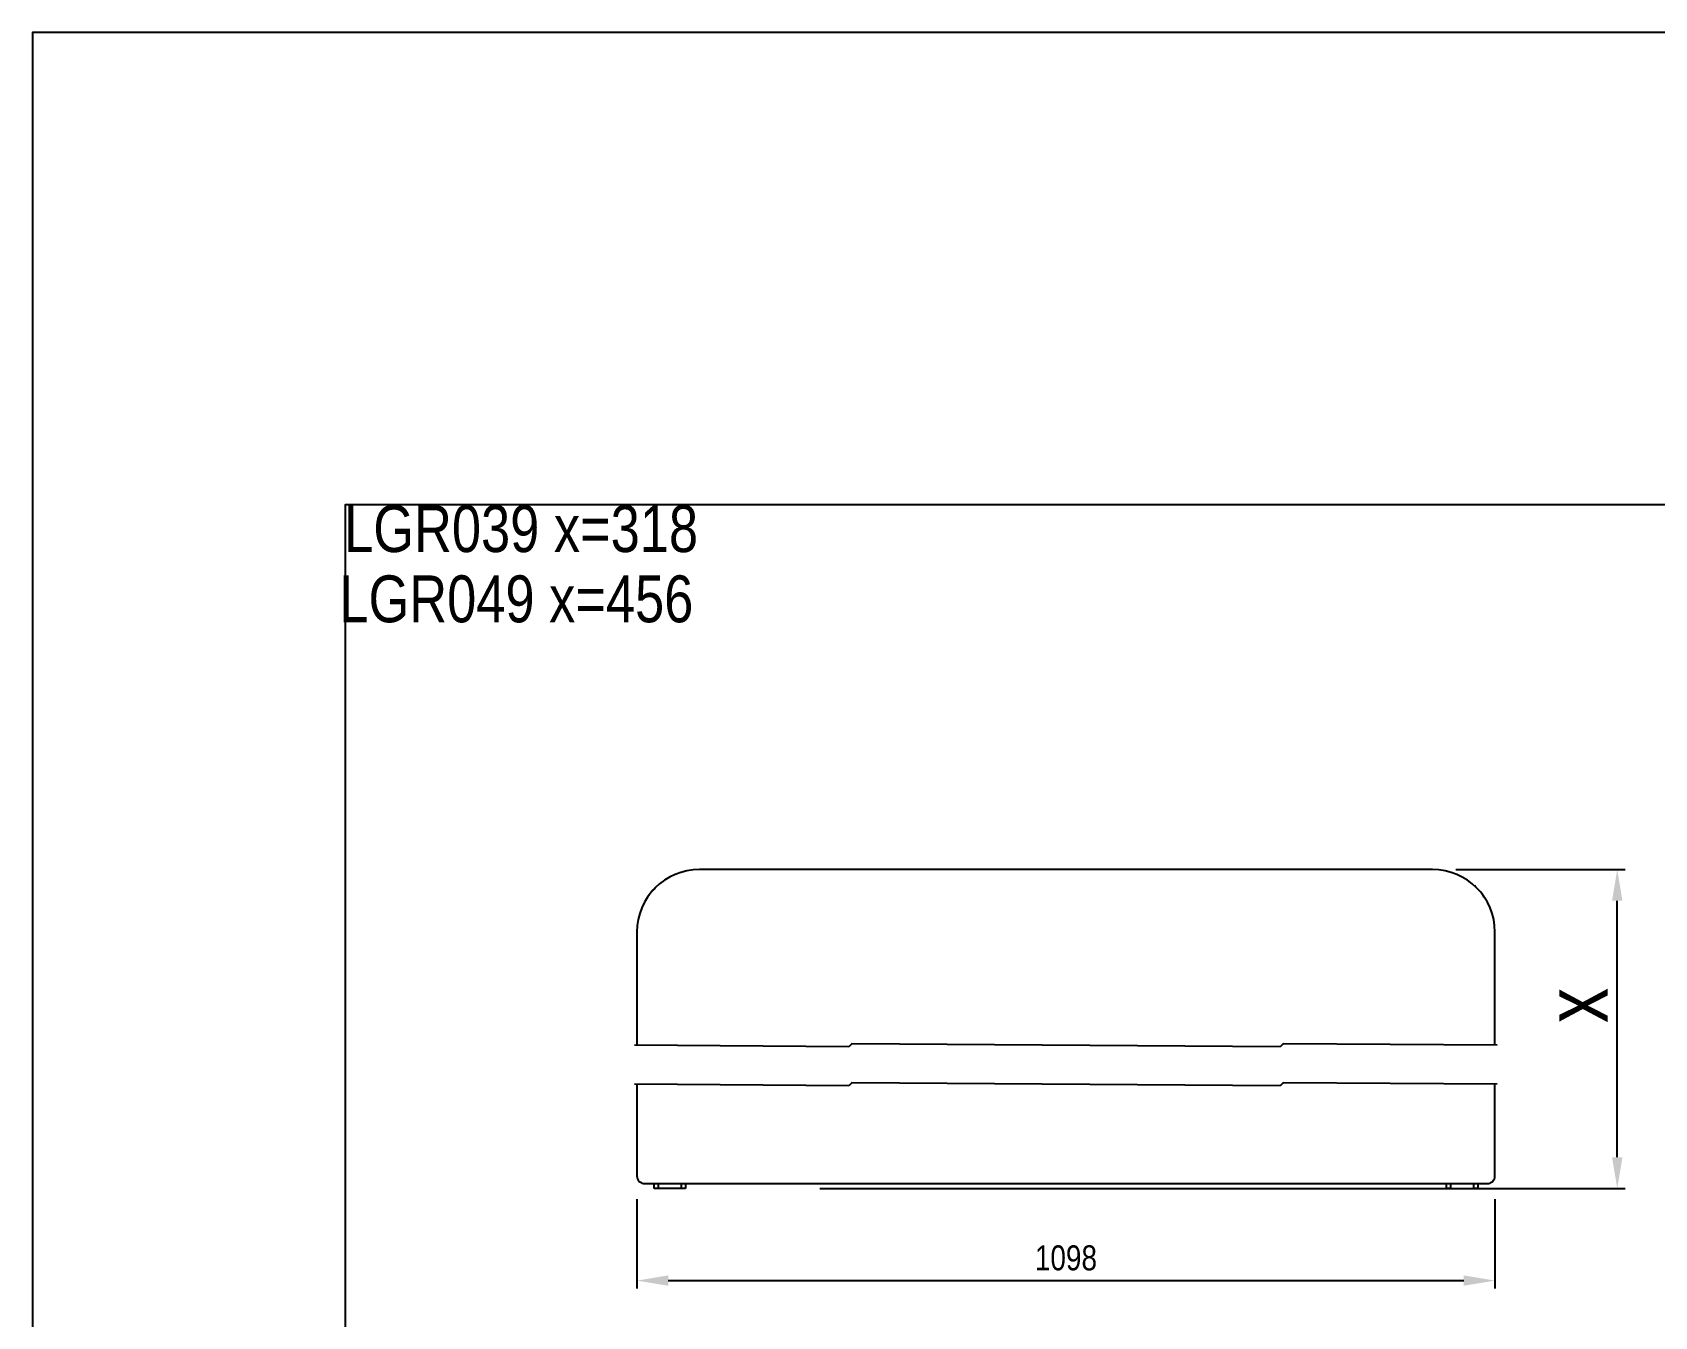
# Model space of a CAD drawing. Header units: millimetres. Extents: x 11004 to 16944, y 3285 to 7490.
# Drawn here: x 11004 to 13080, y 5846 to 7490 of the extents above; entities that cross this region are included whole.
import ezdxf

# ---------------------------------------------------------------- set-up
doc = ezdxf.new("R2010")
doc.units = ezdxf.units.MM
doc.header["$LTSCALE"] = 0.3
doc.layers.add('Nekreslit', color=6, linetype='Continuous', plot=False)
doc.styles.add('SEACAD_Arial', font='arial.ttf', dxfattribs={"width": 0.8})
doc.dimstyles.new('ISO-25', dxfattribs={"dimtxt": 1.6, "dimasz": 2, "dimexe": 0.5, "dimexo": 1.5, "dimtad": 1, "dimdec": 0, "dimtxsty": 'SEACAD_Arial', "dimcen": 2, "dimadec": 0, "dimazin": 0, "dimtfac": 1, "dimtdec": 0, "dimtmove": 0, "dimatfit": 3, "dimfxl": 1, "dimarcsym": 0})

# ---------------------------------------------------------------- blocks, each defined once
blk = doc.blocks.new('*D135')
at = {"color": 0, "lineweight": -2, "transparency": 16777216}
for p, q in [((11777.9, 5996.6), (11777.9, 5882.5)), ((12875.9, 5996.6), (12875.9, 5882.5)), ((11817.9, 5892.5), (12835.9, 5892.5))]:
    blk.add_line(p, q, dxfattribs=at)
at = {"color": 0, "transparency": 16777216}
for points in [[(11817.9, 5899.2), (11817.9, 5885.9), (11777.9, 5892.5)], [(12835.9, 5899.2), (12835.9, 5885.9), (12875.9, 5892.5)]]:
    blk.add_solid(points, dxfattribs=at)
at = {"layer": 'Defpoints', "color": 0, "transparency": 16777216}
for p in [(11777.9, 6026.6), (12875.9, 6026.6), (12875.9, 5892.5)]:
    blk.add_point(p, dxfattribs=at)
at = {"color": 0, "transparency": 16777216, "insert": (12326.9, 5921.4), "char_height": 32, "attachment_point": 5, "style": 'SEACAD_Arial'}
blk.add_mtext('1098', dxfattribs=at)
blk = doc.blocks.new('*D136')
at = {"color": 0, "lineweight": -2, "transparency": 16777216}
for p, q in [((12825.9, 6418.6), (13042.4, 6418.6)), ((13032.4, 6050.4), (13032.4, 6378.6)), ((12883.9, 6010.4), (13042.4, 6010.4))]:
    blk.add_line(p, q, dxfattribs=at)
at = {"color": 0, "transparency": 16777216}
for points in [[(13025.7, 6378.6), (13039, 6378.6), (13032.4, 6418.6)], [(13025.7, 6050.4), (13039, 6050.4), (13032.4, 6010.4)]]:
    blk.add_solid(points, dxfattribs=at)
at = {"layer": 'Defpoints', "color": 0, "transparency": 16777216}
for p in [(12795.9, 6418.6), (13032.4, 6418.6), (12853.9, 6010.4)]:
    blk.add_point(p, dxfattribs=at)
at = {"color": 0, "transparency": 16777216, "insert": (12979.9, 6244.6), "char_height": 32, "width": 33.283, "attachment_point": 5, "rotation": 90, "style": 'SEACAD_Arial'}
blk.add_mtext('{\\H2.5x;x}', dxfattribs=at)

msp = doc.modelspace()

# ---------------------------------------------------------------- linework, layer by layer
for p, q in [((12795.9, 6418.6), (11857.9, 6418.6)), ((11789.8, 6380.6), (11790, 6380.9)), ((12864, 6380.6), (12863.8, 6380.9)), ((11777.9, 6338.6), (11777.9, 6193.7)), ((12875.9, 6193.7), (12875.9, 6338.6)), ((12048.9, 6191.7), (11774.9, 6193.7)), ((12052.9, 6195.7), (12048.9, 6191.7)), ((12600.9, 6191.7), (12052.9, 6195.7)), ((12604.9, 6195.7), (12600.9, 6191.7)), ((12878.9, 6193.7), (12604.9, 6195.7)), ((12052.9, 6145.7), (12048.9, 6141.7)), ((12600.9, 6141.7), (12052.9, 6145.7)), ((12604.9, 6145.7), (12600.9, 6141.7)), ((12878.9, 6143.7), (12604.9, 6145.7)), ((12048.9, 6141.7), (11774.9, 6143.7)), ((11777.9, 6143.7), (11777.9, 6026.6)), ((12875.9, 6026.6), (12875.9, 6143.7)), ((11787.9, 6016.6), (12865.9, 6016.6)), ((11799.9, 6010.4), (11799.9, 6016.6)), ((11804.9, 6010.4), (11799.9, 6010.4)), ((11804.9, 6016.6), (11804.9, 6010.4)), ((11834.9, 6010.4), (11804.9, 6010.4)), ((11834.9, 6010.4), (11834.9, 6016.6)), ((11839.9, 6010.4), (11834.9, 6010.4)), ((11839.9, 6016.6), (11839.9, 6010.4)), ((12813.9, 6010.4), (12813.9, 6016.6)), ((12818.9, 6010.4), (12813.9, 6010.4)), ((12818.9, 6016.6), (12818.9, 6010.4)), ((12818.9, 6010.4), (12848.9, 6010.4)), ((12848.9, 6010.4), (12848.9, 6016.6)), ((12853.9, 6010.4), (12848.9, 6010.4)), ((12853.9, 6016.6), (12853.9, 6010.4))]:
    msp.add_line(p, q)
at = {"color": 7, "linetype": 'Continuous'}
msp.add_line((12011.9, 6010.4), (12963.9, 6010.4), dxfattribs=at)
for centre, radius, start, end in [((11857.9, 6338.6), 80, 90, 180), ((12795.9, 6338.6), 80, 0, 90), ((11857.8, 6338.5), 80, 131.9936, 147.9454), ((12796, 6338.5), 80, 32.0546, 48.0064), ((11787.9, 6026.6), 10, 180.0003, 269.9999), ((12865.9, 6026.6), 10, 270.0001, 359.9997)]:
    msp.add_arc(centre, radius, start, end)
at = {"layer": 'Nekreslit'}
for points in [[(11004.4, 3289.9), (16944.4, 3289.9), (16944.4, 7489.9), (11004.4, 7489.9)], [(11404.4, 3285.3), (15444.4, 3285.3), (15444.4, 6885.3), (11404.4, 6885.3)]]:
    msp.add_lwpolyline(points, close=True, dxfattribs=at)

# ---------------------------------------------------------------- texts
at = {"style": 'SEACAD_Arial', "width": 0.8}
msp.add_text('LGR049 x=456 ', height=60, dxfattribs=at).set_placement((11397.2, 6735))
at = {"insert": (11403.3, 6884.9), "char_height": 60, "width": 880.891, "attachment_point": 1, "style": 'SEACAD_Arial'}
msp.add_mtext('LGR039 x=318', dxfattribs=at)

# ---------------------------------------------------------------- dimensions: what is measured, and where the dimension line sits
dim = msp.add_linear_dim(base=(13032.4, 6418.6), p1=(12853.9, 6010.4), p2=(12795.9, 6418.6), angle=90, text='{\\H2.5x;x}', dimstyle='ISO-25')
dim.commit()
dim.dimension.update_dxf_attribs({"geometry": '*D136', "text_midpoint": (13032.4, 6244.6), "dimtype": 160})
dim = msp.add_linear_dim(base=(12875.9, 5892.5), p1=(11777.9, 6026.6), p2=(12875.9, 6026.6), dimstyle='ISO-25')
dim.commit()
dim.dimension.update_dxf_attribs({"geometry": '*D135', "text_midpoint": (12326.9, 5921.4)})

doc.saveas('drawing.dxf')
